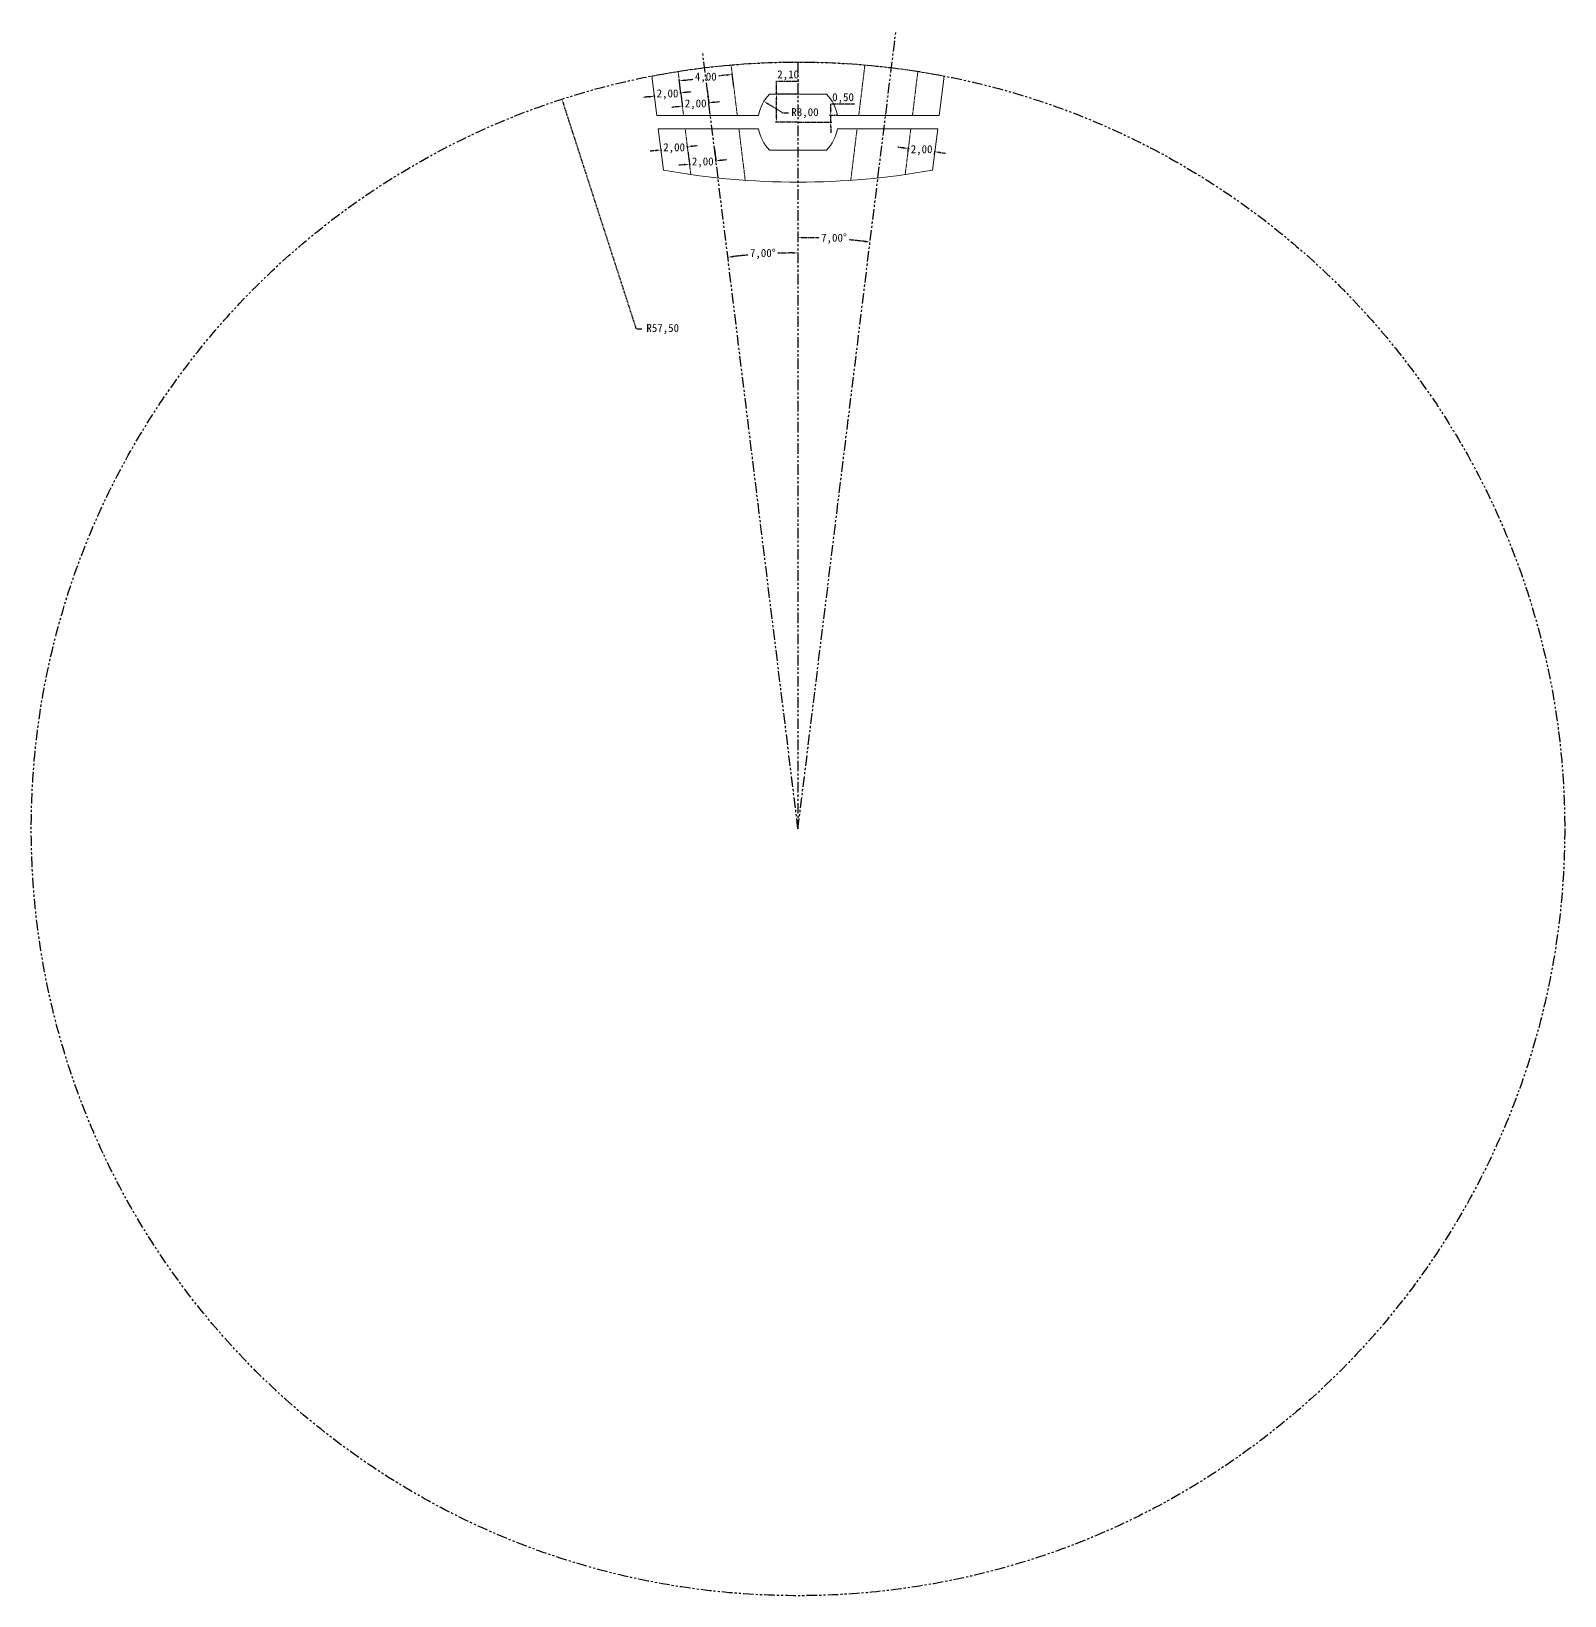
# Model space of a CAD drawing. Header units: millimetres. Extents: x -2640 to 1159, y -1571 to 776.
# Drawn here: x -2640 to -340, y -1571 to 776 of the extents above; entities that cross this region are included whole.
import ezdxf

# ---------------------------------------------------------------- set-up
doc = ezdxf.new("R2010")
doc.units = ezdxf.units.MM
doc.header["$PDSIZE"] = -1
doc.linetypes.add('HIDDEN', pattern=[1.905, 1.27, -0.635])
doc.linetypes.add('PHANTOM2', pattern=[31.75, 15.875, -3.175, 3.175, -3.175, 3.175, -3.175])
doc.dimstyles.new('ISO-25', dxfattribs={"dimtxt": 2.5, "dimasz": 2.5, "dimexe": 1.25, "dimexo": 0.625, "dimtad": 1, "dimtxsty": 'Standard', "dimcen": 2.5, "dimadec": 0, "dimazin": 0, "dimtfac": 1, "dimtmove": 0, "dimatfit": 3, "dimfxl": 1, "dimarcsym": 0})

# ---------------------------------------------------------------- blocks, each defined once
blk = doc.blocks.new('*D14')
at = {"color": 0, "linetype": 'HIDDEN', "lineweight": -2, "transparency": 16777216}
for p, q in [((-1705.5, 677.6), (-1705.9, 680.5)), ((-1665.8, 682.4), (-1666.2, 685.4))]:
    blk.add_line(p, q, dxfattribs=at)
at = {"color": 3, "linetype": 'HIDDEN', "lineweight": -2, "transparency": 16777216}
for p, q in [((-1665.9, 683.4), (-1667.3, 683.2)), ((-1658, 684.4), (-1650.1, 685.4)), ((-1713.6, 677.6), (-1721.5, 676.6)), ((-1705.6, 678.5), (-1704.3, 678.7))]:
    blk.add_line(p, q, dxfattribs=at)
at = {"color": 3, "linetype": 'HIDDEN', "transparency": 16777216}
for points in [[(-1658.2, 685.7), (-1657.8, 683.1), (-1665.9, 683.4)], [(-1713.7, 678.9), (-1713.4, 676.2), (-1705.6, 678.5)]]:
    blk.add_solid(points, dxfattribs=at)
at = {"layer": 'Defpoints', "color": 0, "linetype": 'HIDDEN', "transparency": 16777216}
for p in [(-1665.8, 682.4), (-1705.6, 678.5), (-1705.5, 677.6)]:
    blk.add_point(p, dxfattribs=at)
at = {"color": 3, "linetype": 'HIDDEN', "transparency": 16777216, "insert": (-1685.8, 681), "char_height": 12, "attachment_point": 5}
blk.add_mtext('2,00', dxfattribs=at)
blk = doc.blocks.new('*D15')
at = {"color": 3, "linetype": 'HIDDEN', "lineweight": -2, "transparency": 16777216}
for p, q in [((-1660.2, 702.3), (-1647, 703.9)), ((-1596.7, 710.1), (-1609.9, 708.5))]:
    blk.add_line(p, q, dxfattribs=at)
at = {"color": 0, "linetype": 'HIDDEN', "lineweight": -2, "transparency": 16777216}
for p, q in [((-1586.5, 693.2), (-1589, 713.1)), ((-1665.9, 683.4), (-1668.4, 703.3))]:
    blk.add_line(p, q, dxfattribs=at)
at = {"color": 3, "linetype": 'HIDDEN', "transparency": 16777216}
for points in [[(-1596.8, 711.4), (-1596.5, 708.8), (-1588.7, 711.1)], [(-1660.4, 703.6), (-1660, 701), (-1668.1, 701.3)]]:
    blk.add_solid(points, dxfattribs=at)
at = {"layer": 'Defpoints', "color": 0, "linetype": 'HIDDEN', "transparency": 16777216}
for p in [(-1588.7, 711.1), (-1665.9, 683.4), (-1586.5, 693.2)]:
    blk.add_point(p, dxfattribs=at)
at = {"color": 3, "linetype": 'HIDDEN', "transparency": 16777216, "insert": (-1628.4, 706.2), "char_height": 12, "attachment_point": 5}
blk.add_mtext('4,00', dxfattribs=at)
blk = doc.blocks.new('*D16')
at = {"color": 0, "linetype": 'HIDDEN', "lineweight": -2, "transparency": 16777216}
for p, q in [((-1665.8, 682.4), (-1663.3, 661.6)), ((-1626.1, 687.3), (-1623.6, 666.5))]:
    blk.add_line(p, q, dxfattribs=at)
at = {"color": 3, "linetype": 'HIDDEN', "lineweight": -2, "transparency": 16777216}
for p, q in [((-1671.4, 662.6), (-1679.4, 661.6)), ((-1663.5, 663.6), (-1662.2, 663.7)), ((-1623.8, 668.5), (-1625.1, 668.3)), ((-1615.9, 669.4), (-1607.9, 670.4))]:
    blk.add_line(p, q, dxfattribs=at)
at = {"color": 3, "linetype": 'HIDDEN', "transparency": 16777216}
for points in [[(-1671.6, 663.9), (-1671.3, 661.3), (-1663.5, 663.6)], [(-1616, 670.8), (-1615.7, 668.1), (-1623.8, 668.5)]]:
    blk.add_solid(points, dxfattribs=at)
at = {"layer": 'Defpoints', "color": 0, "linetype": 'HIDDEN', "transparency": 16777216}
for p in [(-1665.8, 682.4), (-1626.1, 687.3), (-1623.8, 668.5)]:
    blk.add_point(p, dxfattribs=at)
at = {"color": 3, "linetype": 'HIDDEN', "transparency": 16777216, "insert": (-1643.6, 666), "char_height": 12, "attachment_point": 5}
blk.add_mtext('2,00', dxfattribs=at)
blk = doc.blocks.new('*D17')
at = {"color": 3, "linetype": 'HIDDEN', "lineweight": -2, "transparency": 16777216}
for p, q in [((-1732.5, 329.2), (-1841.5, 666.1)), ((-1724.5, 329.2), (-1732.5, 329.2))]:
    blk.add_line(p, q, dxfattribs=at)
at = {"color": 3, "linetype": 'HIDDEN', "transparency": 16777216}
blk.add_solid([(-1840.2, 666.5), (-1842.7, 665.7), (-1843.9, 673.7)], dxfattribs=at)
at = {"layer": 'Defpoints', "color": 0, "linetype": 'HIDDEN', "transparency": 16777216}
for p in [(-1843.9, 673.7), (-1490.1, -420.5)]:
    blk.add_point(p, dxfattribs=at)
at = {"color": 3, "linetype": 'HIDDEN', "transparency": 16777216, "insert": (-1693, 329.2), "char_height": 12, "attachment_point": 5}
blk.add_mtext('R57,50', dxfattribs=at)
blk = doc.blocks.new('*D18')
at = {"color": 3, "linetype": 'HIDDEN', "lineweight": -2, "transparency": 16777216}
for p, q in [((-1512.1, 652.9), (-1534.5, 666.5)), ((-1504.1, 652.9), (-1512.1, 652.9))]:
    blk.add_line(p, q, dxfattribs=at)
at = {"color": 3, "linetype": 'HIDDEN', "transparency": 16777216}
blk.add_solid([(-1533.8, 667.6), (-1535.2, 665.4), (-1541.4, 670.7)], dxfattribs=at)
at = {"layer": 'Defpoints', "color": 0, "linetype": 'HIDDEN', "transparency": 16777216}
for p in [(-1541.4, 670.7), (-1490.1, 639.5)]:
    blk.add_point(p, dxfattribs=at)
at = {"color": 3, "linetype": 'HIDDEN', "transparency": 16777216, "insert": (-1479.6, 652.9), "char_height": 12, "attachment_point": 5}
blk.add_mtext('R3,00', dxfattribs=at)
blk = doc.blocks.new('*D20')
at = {"color": 0, "linetype": 'HIDDEN', "lineweight": -2, "transparency": 16777216}
for p, q in [((-1490.1, 681.5), (-1524.4, 681.5)), ((-1490.1, 639.5), (-1524.4, 639.5))]:
    blk.add_line(p, q, dxfattribs=at)
at = {"color": 3, "linetype": 'HIDDEN', "lineweight": -2, "transparency": 16777216}
for p, q in [((-1522.4, 681.5), (-1522.4, 701)), ((-1522.4, 701), (-1488.9, 701)), ((-1522.4, 647.5), (-1522.4, 673.5))]:
    blk.add_line(p, q, dxfattribs=at)
at = {"color": 3, "linetype": 'HIDDEN', "transparency": 16777216}
for points in [[(-1523.8, 673.5), (-1521.1, 673.5), (-1522.4, 681.5)], [(-1523.8, 647.5), (-1521.1, 647.5), (-1522.4, 639.5)]]:
    blk.add_solid(points, dxfattribs=at)
at = {"layer": 'Defpoints', "color": 0, "linetype": 'HIDDEN', "transparency": 16777216}
for p in [(-1490.1, 681.5), (-1522.4, 639.5), (-1490.1, 639.5)]:
    blk.add_point(p, dxfattribs=at)
at = {"color": 3, "linetype": 'HIDDEN', "transparency": 16777216, "insert": (-1504.9, 709.6), "char_height": 12, "attachment_point": 5}
blk.add_mtext('2,10', dxfattribs=at)
blk = doc.blocks.new('*D21')
at = {"color": 3, "linetype": 'HIDDEN', "lineweight": -2, "transparency": 16777216}
for start, end in [(94.9982, 96.4693), (90.5307, 92.0042)]:
    blk.add_arc((-1490.1, -420.5), 863.8, start, end, dxfattribs=at)
at = {"color": 3, "linetype": 'HIDDEN', "transparency": 16777216}
for points in [[(-1587.3, 436.4), (-1587.6, 439.1), (-1595.4, 436.8)], [(-1498.1, 444.6), (-1498.1, 441.9), (-1490.1, 443.3)]]:
    blk.add_solid(points, dxfattribs=at)
at = {"layer": 'Defpoints', "color": 0, "linetype": 'HIDDEN', "transparency": 16777216}
for p in [(-1633.1, 744.1), (-1490.1, 729.5), (-1525.3, 442.6), (-1490.1, -420.5), (-1490.1, -420.5)]:
    blk.add_point(p, dxfattribs=at)
at = {"color": 3, "linetype": 'HIDDEN', "transparency": 16777216, "insert": (-1542.8, 441.7), "char_height": 12, "attachment_point": 5}
blk.add_mtext('7,00°', dxfattribs=at)
blk = doc.blocks.new('*D22')
at = {"color": 3, "linetype": 'HIDDEN', "lineweight": -2, "transparency": 16777216}
for start, end in [(87.9571, 89.4831), (83.5169, 85.0406)]:
    blk.add_arc((-1490.1, -420.5), 886.7, start, end, dxfattribs=at)
at = {"color": 3, "linetype": 'HIDDEN', "transparency": 16777216}
for points in [[(-1482.1, 464.9), (-1482.1, 467.5), (-1490.1, 466.2)], [(-1389.8, 461.9), (-1390.1, 459.2), (-1382, 459.6)]]:
    blk.add_solid(points, dxfattribs=at)
at = {"layer": 'Defpoints', "color": 0, "linetype": 'HIDDEN', "transparency": 16777216}
for p in [(-1343.2, 775.7), (-1490.1, 729.5), (-1417.9, 463.3), (-1490.1, -420.5), (-1490.1, -420.5)]:
    blk.add_point(p, dxfattribs=at)
at = {"color": 3, "linetype": 'HIDDEN', "transparency": 16777216, "insert": (-1436, 464.6), "char_height": 12, "attachment_point": 5}
blk.add_mtext('7,00°', dxfattribs=at)
blk = doc.blocks.new('*D32')
at = {"color": 3, "linetype": 'HIDDEN', "lineweight": -2, "transparency": 16777216}
for p, q in [((-1703.7, 596.8), (-1711.6, 595.8)), ((-1695.7, 597.8), (-1694.4, 597.9)), ((-1656, 602.6), (-1657.3, 602.5)), ((-1648.1, 603.6), (-1640.1, 604.6))]:
    blk.add_line(p, q, dxfattribs=at)
at = {"color": 0, "linetype": 'HIDDEN', "lineweight": -2, "transparency": 16777216}
for p, q in [((-1695.8, 598.4), (-1695.5, 595.8)), ((-1656.1, 603.3), (-1655.8, 600.6))]:
    blk.add_line(p, q, dxfattribs=at)
at = {"color": 3, "linetype": 'HIDDEN', "transparency": 16777216}
for points in [[(-1703.8, 598.1), (-1703.5, 595.5), (-1695.7, 597.8)], [(-1648.2, 604.9), (-1647.9, 602.3), (-1656, 602.6)]]:
    blk.add_solid(points, dxfattribs=at)
at = {"layer": 'Defpoints', "color": 0, "linetype": 'HIDDEN', "transparency": 16777216}
for p in [(-1695.8, 598.4), (-1656.1, 603.3), (-1656, 602.6)]:
    blk.add_point(p, dxfattribs=at)
at = {"color": 3, "linetype": 'HIDDEN', "transparency": 16777216, "insert": (-1675.9, 600.2), "char_height": 12, "attachment_point": 5}
blk.add_mtext('2,00', dxfattribs=at)
blk = doc.blocks.new('*D33')
at = {"color": 0, "linetype": 'HIDDEN', "lineweight": -2, "transparency": 16777216}
for p, q in [((-1655.1, 595.1), (-1652.6, 574.6)), ((-1615.4, 600), (-1612.9, 579.5))]:
    blk.add_line(p, q, dxfattribs=at)
at = {"color": 3, "linetype": 'HIDDEN', "lineweight": -2, "transparency": 16777216}
for p, q in [((-1660.8, 575.6), (-1668.7, 574.7)), ((-1652.8, 576.6), (-1651.5, 576.8)), ((-1613.1, 581.5), (-1614.4, 581.3)), ((-1605.2, 582.5), (-1597.2, 583.4))]:
    blk.add_line(p, q, dxfattribs=at)
at = {"color": 3, "linetype": 'HIDDEN', "transparency": 16777216}
for points in [[(-1660.9, 577), (-1660.6, 574.3), (-1652.8, 576.6)], [(-1605.3, 583.8), (-1605, 581.1), (-1613.1, 581.5)]]:
    blk.add_solid(points, dxfattribs=at)
at = {"layer": 'Defpoints', "color": 0, "linetype": 'HIDDEN', "transparency": 16777216}
for p in [(-1655.1, 595.1), (-1615.4, 600), (-1613.1, 581.5)]:
    blk.add_point(p, dxfattribs=at)
at = {"color": 3, "linetype": 'HIDDEN', "transparency": 16777216, "insert": (-1633, 579), "char_height": 12, "attachment_point": 5}
blk.add_mtext('2,00', dxfattribs=at)
blk = doc.blocks.new('*D34')
at = {"color": 3, "linetype": 'HIDDEN', "lineweight": -2, "transparency": 16777216}
for p, q in [((-1441, 657.5), (-1441, 666.7)), ((-1441, 666.7), (-1405.5, 666.7)), ((-1441, 639.5), (-1441, 649.5)), ((-1441, 631.5), (-1441, 623.5))]:
    blk.add_line(p, q, dxfattribs=at)
at = {"color": 0, "linetype": 'HIDDEN', "lineweight": -2, "transparency": 16777216}
for p, q in [((-1490.1, 639.5), (-1439, 639.5)), ((-1430.9, 649.5), (-1443, 649.5))]:
    blk.add_line(p, q, dxfattribs=at)
at = {"color": 3, "linetype": 'HIDDEN', "transparency": 16777216}
for points in [[(-1442.3, 657.5), (-1439.7, 657.5), (-1441, 649.5)], [(-1442.3, 631.5), (-1439.7, 631.5), (-1441, 639.5)]]:
    blk.add_solid(points, dxfattribs=at)
at = {"layer": 'Defpoints', "color": 0, "linetype": 'HIDDEN', "transparency": 16777216}
for p in [(-1490.1, 639.5), (-1441, 649.5), (-1430.9, 649.5)]:
    blk.add_point(p, dxfattribs=at)
at = {"color": 3, "linetype": 'HIDDEN', "transparency": 16777216, "insert": (-1422.5, 675.3), "char_height": 12, "attachment_point": 5}
blk.add_mtext('0,50', dxfattribs=at)
blk = doc.blocks.new('*D35')
at = {"color": 3, "linetype": 'HIDDEN', "lineweight": -2, "transparency": 16777216}
for p, q in [((-1332.5, 600.7), (-1340.4, 601.7)), ((-1324.5, 599.8), (-1323.2, 599.6)), ((-1284.8, 594.9), (-1286.1, 595.1)), ((-1276.9, 593.9), (-1268.9, 592.9))]:
    blk.add_line(p, q, dxfattribs=at)
at = {"color": 0, "linetype": 'HIDDEN', "lineweight": -2, "transparency": 16777216}
for p, q in [((-1325.1, 595.1), (-1324.3, 601.8)), ((-1285.4, 590.2), (-1284.6, 596.9))]:
    blk.add_line(p, q, dxfattribs=at)
at = {"color": 3, "linetype": 'HIDDEN', "transparency": 16777216}
for points in [[(-1332.3, 602.1), (-1332.6, 599.4), (-1324.5, 599.8)], [(-1276.7, 595.2), (-1277, 592.6), (-1284.8, 594.9)]]:
    blk.add_solid(points, dxfattribs=at)
at = {"layer": 'Defpoints', "color": 0, "linetype": 'HIDDEN', "transparency": 16777216}
for p in [(-1325.1, 595.1), (-1285.4, 590.2), (-1284.8, 594.9)]:
    blk.add_point(p, dxfattribs=at)
at = {"color": 3, "linetype": 'HIDDEN', "transparency": 16777216, "insert": (-1304.7, 597.3), "char_height": 12, "attachment_point": 5}
blk.add_mtext('2,00', dxfattribs=at)

msp = doc.modelspace()

# ---------------------------------------------------------------- linework, layer by layer
at = {"color": 40, "linetype": 'PHANTOM2', "true_color": 0xf8d731}
for p, q in [((-1490.092, -420.502), (-1343.218, 775.686)), ((-1490.092, 729.498), (-1490.092, -420.502))]:
    msp.add_line(p, q, dxfattribs=at)
at = {"color": 2, "linetype": 'PHANTOM2'}
msp.add_line((-1490.092, -420.502), (-1633.086, 744.091), dxfattribs=at)
at = {"color": 7, "linetype": 'Continuous', "lineweight": 15}
for p, q in [((-1709.306, 708.412), (-1702.072, 649.498)), ((-1278.112, 649.498), (-1270.878, 708.412)), ((-1532.94, 681.498), (-1447.243, 681.498)), ((-1702.072, 649.498), (-1549.253, 649.498)), ((-1430.931, 649.498), (-1278.112, 649.498)), ((-1699.615, 629.483), (-1691.987, 567.359)), ((-1549.25, 629.483), (-1699.615, 629.483)), ((-1280.569, 629.483), (-1430.934, 629.483)), ((-1288.197, 567.359), (-1280.569, 629.483)), ((-1447.243, 597.498), (-1532.94, 597.498))]:
    msp.add_line(p, q, dxfattribs=at)
at = {"color": 7, "linetype": 'HIDDEN', "lineweight": 0}
for p, q in [((-1669.859, 715.365), (-1661.772, 649.498)), ((-1581.171, 649.498), (-1590.455, 725.11)), ((-1389.729, 725.112), (-1399.013, 649.498)), ((-1389.728, 725.113), (-1389.729, 725.112)), ((-1318.412, 649.498), (-1310.325, 715.361)), ((-1659.311, 629.483), (-1650.877, 560.794)), ((-1569.227, 552.248), (-1578.71, 629.483)), ((-1401.473, 629.483), (-1410.96, 552.224)), ((-1329.311, 560.76), (-1320.873, 629.483))]:
    msp.add_line(p, q, dxfattribs=at)
at = {"color": 40, "linetype": 'PHANTOM2', "true_color": 0xf8d731}
msp.add_circle((-1490.092, -420.502), 1150, dxfattribs=at)
at = {"color": 7, "linetype": 'Continuous', "lineweight": 15}
for centre, radius, start, end in [((-1490.092, -420.502), 1150, 79.010985, 100.989015), ((-1490.092, 639.498), 60, 135.572996, 170.405932), ((-1490.092, 639.498), 60, 9.594068, 44.427004), ((-1490.092, 639.498), 60, 189.608417, 224.427004), ((-1490.092, 639.498), 60, 315.572996, 350.391583), ((-1490.092, 1699.498), 1150, 259.888707, 280.111293)]:
    msp.add_arc(centre, radius, start, end, dxfattribs=at)

# ---------------------------------------------------------------- dimensions: what is measured, and where the dimension line sits
at = {"linetype": 'HIDDEN'}
for base, line1, picture, middle in [((-1417.948, 463.301), ((-1490.092, -420.502), (-1343.218, 775.686)), '*D22', (-1435.958, 464.587)), ((-1525.259, 442.556), ((-1490.092, -420.502), (-1633.086, 744.091)), '*D21', (-1542.824, 441.661))]:
    dim = msp.add_angular_dim_2l(base=base, line1=line1, line2=((-1490.092, 729.498), (-1490.092, -420.502)), dimstyle='ISO-25', override={"dimtxt": 12, "dimasz": 8, "dimexe": 2, "dimexo": 0, "dimgap": 1.524, "dimtih": 1, "dimtoh": 1, "dimlfac": 0.05, "dimzin": 0, "dimclrd": 3, "dimclrt": 3, "dimadec": 2, "dimtfillclr": 3, "dimtzin": 0}, dxfattribs=at)
    dim.commit()
    dim.dimension.update_dxf_attribs({"geometry": picture, "text_midpoint": middle})
for p1, p2, distance, picture, middle in [((-1665.935, 683.408), (-1586.532, 693.157), 18.077, '*D15', (-1628.436, 706.224)), ((-1665.815, 682.432), (-1705.517, 677.557), -0.983, '*D14', (-1685.786, 680.97)), ((-1665.815, 682.432), (-1626.114, 687.307), -18.994, '*D16', (-1643.65, 666.017)), ((-1695.801, 598.421), (-1656.096, 603.297), -0.674, '*D32', (-1675.866, 600.19)), ((-1655.094, 595.139), (-1615.395, 600.013), -18.67, '*D33', (-1632.969, 579.045)), ((-1325.092, 595.122), (-1285.387, 590.247), 4.683, '*D35', (-1304.669, 597.332))]:
    dim = msp.add_aligned_dim(p1=p1, p2=p2, distance=distance, dimstyle='ISO-25', override={"dimtxt": 12, "dimasz": 8, "dimexe": 2, "dimexo": 0, "dimgap": 1.524, "dimtih": 1, "dimtoh": 1, "dimlfac": 0.05, "dimzin": 0, "dimclrd": 3, "dimclrt": 3, "dimadec": 2, "dimtfillclr": 3, "dimtzin": 0}, dxfattribs=at)
    dim.commit()
    dim.dimension.update_dxf_attribs({"geometry": picture, "text_midpoint": middle})
for base, p1, p2, picture, middle in [((-1522.429, 639.498), (-1490.092, 681.498), (-1490.092, 639.498), '*D20', (-1504.905, 701.044)), ((-1440.995, 649.498), (-1490.092, 639.498), (-1430.931, 649.498), '*D34', (-1422.471, 666.748))]:
    dim = msp.add_linear_dim(base=base, p1=p1, p2=p2, angle=90, dimstyle='ISO-25', override={"dimtxt": 12, "dimasz": 8, "dimexe": 2, "dimexo": 0, "dimgap": 1.524, "dimtih": 1, "dimtoh": 1, "dimlfac": 0.05, "dimzin": 0, "dimclrd": 3, "dimclrt": 3, "dimadec": 2, "dimtfillclr": 3, "dimtzin": 0}, dxfattribs=at)
    dim.commit()
    dim.dimension.update_dxf_attribs({"geometry": picture, "text_midpoint": middle, "dimtype": 160})
for center, mpoint, picture, middle in [((-1490.092, -420.502), (-1843.92, 673.713), '*D17', (-1693.007, 329.242)), ((-1490.092, 639.498), (-1541.367, 670.656), '*D18', (-1479.612, 652.894))]:
    dim = msp.add_radius_dim(center=center, mpoint=mpoint, dimstyle='ISO-25', override={"dimtxt": 12, "dimasz": 8, "dimexe": 2, "dimexo": 0, "dimgap": 1.524, "dimtih": 1, "dimtoh": 1, "dimlfac": 0.05, "dimzin": 0, "dimclrd": 3, "dimclrt": 3, "dimadec": 2, "dimtfillclr": 3, "dimtzin": 0}, dxfattribs=at)
    dim.commit()
    dim.dimension.update_dxf_attribs({"geometry": picture, "text_midpoint": middle, "dimtype": 164})

doc.saveas('drawing.dxf')
